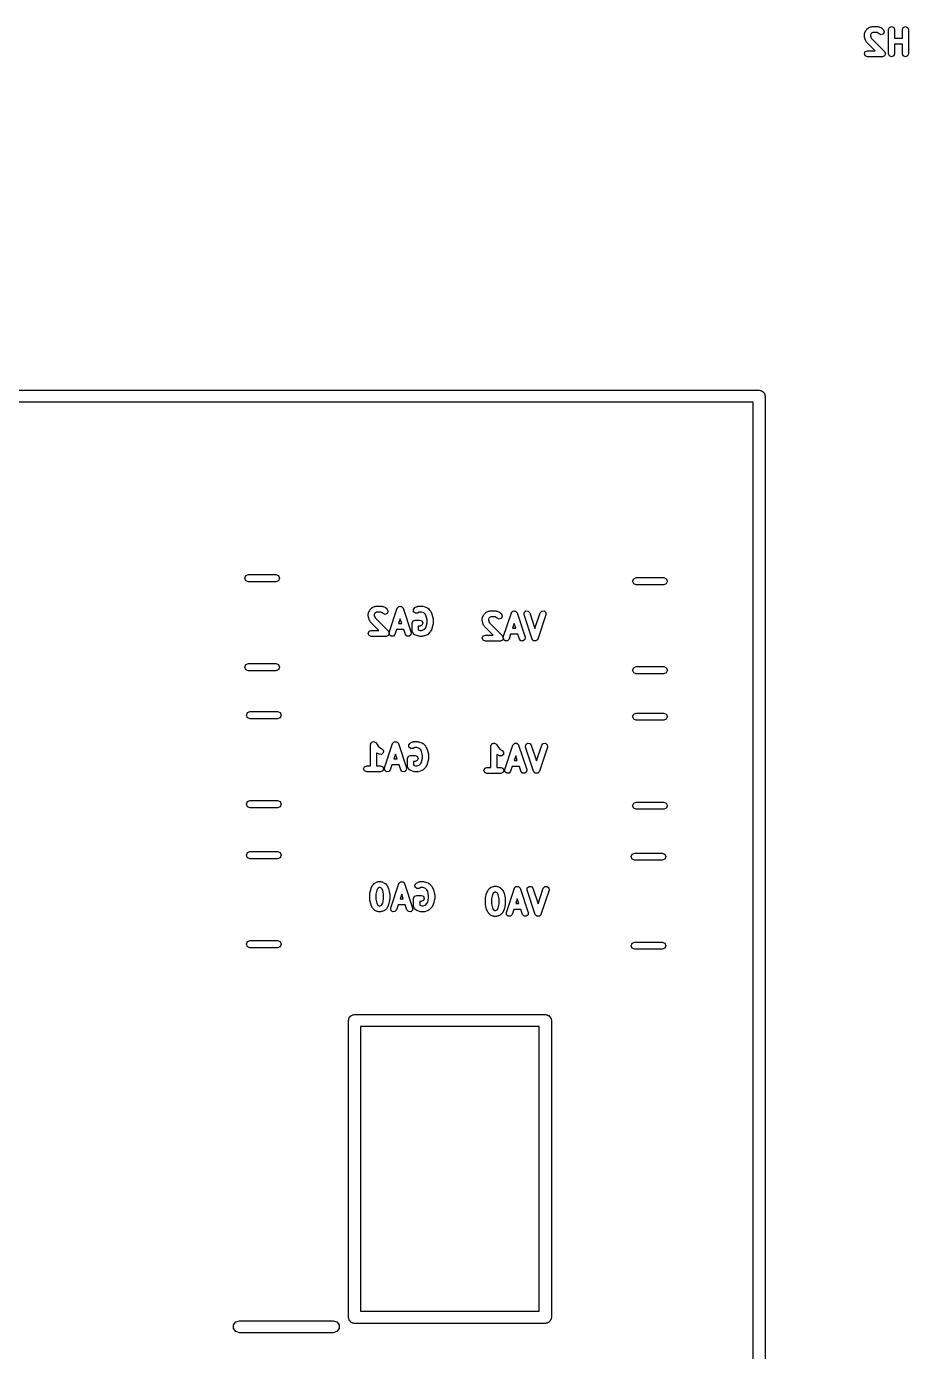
# Model space of a CAD drawing. Extents: x 85.9 to 119.6, y -76.5 to -37.7.
# Drawn here: x 105.06 to 119.61, y -59.63 to -37.76 of the extents above; entities that cross this region are included whole.
import ezdxf

# ---------------------------------------------------------------- set-up
doc = ezdxf.new("R2010")
doc.units = 0
doc.layers.add('BLACK', color=7, linetype='CONTINUOUS')

msp = doc.modelspace()

# ---------------------------------------------------------------- linework, layer by layer
at = {"layer": 'BLACK', "linetype": 'CONTINUOUS'}
for p, q in [((118.891468, -37.861078), (118.910515, -37.822982)), ((118.910515, -37.822982), (118.916733, -37.817588)), ((118.916733, -37.817588), (118.919883, -37.809986)), ((118.919883, -37.809986), (118.93893, -37.790939)), ((118.93893, -37.790939), (118.946532, -37.78779)), ((118.946532, -37.78779), (118.951924, -37.781574)), ((118.951924, -37.781574), (118.990019, -37.762526)), ((118.990019, -37.762526), (119.001627, -37.7617)), ((119.001627, -37.7617), (119.01238, -37.757247)), ((119.01238, -37.757247), (119.107618, -37.757247)), ((119.107618, -37.757247), (119.11837, -37.7617)), ((119.11837, -37.7617), (119.129979, -37.762526)), ((119.129979, -37.762526), (119.168074, -37.781574)), ((119.168074, -37.781574), (119.173465, -37.78779)), ((119.173465, -37.78779), (119.181067, -37.790939)), ((119.181067, -37.790939), (119.200115, -37.809986)), ((119.200115, -37.809986), (119.21476, -37.845341)), ((119.28619, -37.807247), (119.300835, -37.771892)), ((119.28619, -38.207247), (119.28619, -37.807247)), ((119.300835, -37.771892), (119.33619, -37.757247)), ((119.33619, -37.757247), (119.371545, -37.771892)), ((119.371545, -37.771892), (119.38619, -37.807247)), ((119.38619, -37.807247), (119.38619, -37.947723)), ((119.514761, -37.807247), (119.529406, -37.771892)), ((119.514761, -37.947723), (119.514761, -37.807247)), ((119.529406, -37.771892), (119.564761, -37.757247)), ((119.564761, -37.757247), (119.600116, -37.771892)), ((119.600116, -37.771892), (119.614761, -37.807247)), ((119.614761, -37.807247), (119.614761, -38.207247)), ((118.88619, -37.883438), (118.890643, -37.872686)), ((118.88619, -37.921533), (118.88619, -37.883438)), ((118.889339, -37.929135), (118.88619, -37.921533)), ((118.888756, -37.937344), (118.889339, -37.929135)), ((118.907803, -37.994487), (118.888756, -37.937344)), ((118.890643, -37.872686), (118.891468, -37.861078)), ((118.915428, -38.003279), (118.907803, -37.994487)), ((118.919882, -38.014031), (118.915428, -38.003279)), ((119.063099, -38.157247), (118.919882, -38.014031)), ((118.996331, -37.874958), (118.98619, -37.895241)), ((118.98619, -37.895241), (118.98619, -37.91342)), ((118.98619, -37.91342), (118.998938, -37.951667)), ((119.003901, -37.867388), (118.996331, -37.874958)), ((118.998938, -37.951667), (119.219164, -38.171892)), ((119.024183, -37.857247), (119.003901, -37.867388)), ((119.095815, -37.857247), (119.024183, -37.857247)), ((119.116095, -37.867387), (119.095815, -37.857247)), ((119.129406, -37.880698), (119.116095, -37.867387)), ((119.164762, -37.895341), (119.129406, -37.880698)), ((119.200117, -37.880696), (119.164762, -37.895341)), ((119.21476, -37.845341), (119.200117, -37.880696)), ((119.38619, -37.947723), (119.514761, -37.947723)), ((119.514761, -38.047723), (119.38619, -38.047723)), ((119.38619, -38.047723), (119.38619, -38.207247)), ((119.514761, -38.207247), (119.514761, -38.047723)), ((118.88619, -38.207247), (118.900835, -38.171892)), ((118.900835, -38.242602), (118.88619, -38.207247)), ((118.900835, -38.171892), (118.93619, -38.157247)), ((118.93619, -38.257247), (118.900835, -38.242602)), ((118.93619, -38.157247), (119.063099, -38.157247)), ((119.183809, -38.257247), (118.93619, -38.257247)), ((119.219164, -38.242602), (119.183809, -38.257247)), ((119.219164, -38.171892), (119.233809, -38.207247)), ((119.233809, -38.207247), (119.219164, -38.242602)), ((119.300835, -38.242602), (119.28619, -38.207247)), ((119.33619, -38.257247), (119.300835, -38.242602)), ((119.371545, -38.242602), (119.33619, -38.257247)), ((119.38619, -38.207247), (119.371545, -38.242602)), ((119.529406, -38.242602), (119.514761, -38.207247)), ((119.564761, -38.257247), (119.529406, -38.242602)), ((119.600116, -38.242602), (119.564761, -38.257247)), ((119.614761, -38.207247), (119.600116, -38.242602)), ((88.3494, -43.7612), (117.1494, -43.7612)), ((117.0494, -43.9612), (88.4494, -43.9612)), ((117.0494, -72.5612), (117.0494, -43.9612)), ((117.1494, -43.7612), (117.164463, -43.766094)), ((117.164463, -43.766094), (117.180302, -43.766094)), ((117.180302, -43.766094), (117.193115, -43.775403)), ((117.193115, -43.775403), (117.208179, -43.780298)), ((117.208179, -43.780298), (117.217488, -43.793111)), ((117.217488, -43.793111), (117.230302, -43.802421)), ((117.230302, -43.802421), (117.235196, -43.817484)), ((117.235196, -43.817484), (117.244506, -43.830298)), ((117.244506, -43.830298), (117.244506, -43.846137)), ((117.244506, -43.846137), (117.2494, -43.8612)), ((117.2494, -43.8612), (117.2494, -72.6612)), ((108.67771, -46.822174), (108.720136, -46.8046)), ((108.720136, -46.8046), (109.174264, -46.8046)), ((109.174264, -46.8046), (109.21669, -46.822174)), ((108.660136, -46.8646), (108.67771, -46.822174)), ((108.67771, -46.907026), (108.660136, -46.8646)), ((108.720136, -46.9246), (108.67771, -46.907026)), ((109.174264, -46.9246), (108.720136, -46.9246)), ((109.21669, -46.907026), (109.174264, -46.9246)), ((109.21669, -46.822174), (109.234264, -46.8646)), ((109.234264, -46.8646), (109.21669, -46.907026)), ((115.060936, -46.9154), (115.07851, -46.872974)), ((115.07851, -46.957826), (115.060936, -46.9154)), ((115.07851, -46.872974), (115.120936, -46.8554)), ((115.120936, -46.9754), (115.07851, -46.957826)), ((115.120936, -46.8554), (115.575064, -46.8554)), ((115.575064, -46.9754), (115.120936, -46.9754)), ((115.575064, -46.8554), (115.61749, -46.872974)), ((115.61749, -46.957826), (115.575064, -46.9754)), ((115.61749, -46.872974), (115.635064, -46.9154)), ((115.635064, -46.9154), (115.61749, -46.957826)), ((110.697485, -47.453038), (110.701938, -47.442286)), ((110.697485, -47.491133), (110.697485, -47.453038)), ((110.701938, -47.442286), (110.702763, -47.430678)), ((110.702763, -47.430678), (110.72181, -47.392582)), ((110.72181, -47.392582), (110.728028, -47.387188)), ((110.728028, -47.387188), (110.731178, -47.379586)), ((110.731178, -47.379586), (110.750225, -47.360539)), ((110.750225, -47.360539), (110.757827, -47.35739)), ((110.757827, -47.35739), (110.763219, -47.351174)), ((110.763219, -47.351174), (110.801314, -47.332126)), ((110.807626, -47.444558), (110.797485, -47.464841)), ((110.797485, -47.464841), (110.797485, -47.48302)), ((110.801314, -47.332126), (110.812922, -47.3313)), ((110.815196, -47.436988), (110.807626, -47.444558)), ((110.812922, -47.3313), (110.823675, -47.326847)), ((110.835478, -47.426847), (110.815196, -47.436988)), ((110.823675, -47.326847), (110.918913, -47.326847)), ((110.90711, -47.426847), (110.835478, -47.426847)), ((110.92739, -47.436987), (110.90711, -47.426847)), ((110.918913, -47.326847), (110.929665, -47.3313)), ((110.940701, -47.450298), (110.92739, -47.436987)), ((110.929665, -47.3313), (110.941274, -47.332126)), ((110.976057, -47.464941), (110.940701, -47.450298)), ((110.941274, -47.332126), (110.979369, -47.351174)), ((111.011412, -47.450296), (110.976057, -47.464941)), ((110.979369, -47.351174), (110.98476, -47.35739)), ((110.98476, -47.35739), (110.992362, -47.360539)), ((110.992362, -47.360539), (111.01141, -47.379586)), ((111.01141, -47.379586), (111.026055, -47.414941)), ((111.026055, -47.414941), (111.011412, -47.450296)), ((111.042908, -47.761036), (111.176241, -47.361036)), ((111.176241, -47.361036), (111.178689, -47.358213)), ((111.178689, -47.358213), (111.178954, -47.354487)), ((111.178954, -47.354487), (111.190928, -47.3441)), ((111.190928, -47.3441), (111.201315, -47.332126)), ((111.201315, -47.332126), (111.205041, -47.331861)), ((111.205041, -47.331861), (111.207864, -47.329413)), ((111.207864, -47.329413), (111.223675, -47.330536)), ((111.223675, -47.330536), (111.239486, -47.329413)), ((111.239486, -47.329413), (111.242308, -47.331861)), ((111.242308, -47.331861), (111.246035, -47.332126)), ((111.246035, -47.332126), (111.256418, -47.344098)), ((111.256418, -47.344098), (111.268396, -47.354486)), ((111.268396, -47.354486), (111.26866, -47.358213)), ((111.26866, -47.358213), (111.271109, -47.361036)), ((111.271109, -47.361036), (111.404442, -47.761036)), ((111.442908, -47.380084), (111.467981, -47.351174)), ((111.445621, -47.418256), (111.442908, -47.380084)), ((111.474531, -47.443329), (111.445621, -47.418256)), ((111.467981, -47.351174), (111.506076, -47.332126)), ((111.512703, -47.440616), (111.474531, -47.443329)), ((111.506076, -47.332126), (111.517684, -47.3313)), ((111.54024, -47.426847), (111.512703, -47.440616)), ((111.517684, -47.3313), (111.528437, -47.326847)), ((111.528437, -47.326847), (111.58558, -47.326847)), ((111.577466, -47.426847), (111.54024, -47.426847)), ((111.615714, -47.439596), (111.577466, -47.426847)), ((111.58558, -47.326847), (111.593183, -47.329996)), ((111.593183, -47.329996), (111.601392, -47.329413)), ((111.601392, -47.329413), (111.658535, -47.348461)), ((111.639724, -47.463607), (111.615714, -47.439596)), ((111.652689, -47.489537), (111.639724, -47.463607)), ((111.658535, -47.348461), (111.667326, -47.356086)), ((111.667326, -47.356086), (111.678078, -47.36054)), ((111.678078, -47.36054), (111.716173, -47.398634)), ((111.716173, -47.398634), (111.719322, -47.406237)), ((111.719322, -47.406237), (111.72554, -47.41163)), ((111.72554, -47.41163), (111.744586, -47.449725)), ((111.744586, -47.449725), (111.744988, -47.455391)), ((111.744988, -47.455391), (111.748372, -47.459958)), ((111.748372, -47.459958), (111.76742, -47.536149)), ((112.604582, -47.468782), (112.6108, -47.463388)), ((112.6108, -47.463388), (112.61395, -47.455786)), ((112.61395, -47.455786), (112.632997, -47.436739)), ((112.632997, -47.436739), (112.640599, -47.43359)), ((112.640599, -47.43359), (112.645991, -47.427374)), ((112.645991, -47.427374), (112.684086, -47.408326)), ((112.684086, -47.408326), (112.695694, -47.4075)), ((112.695694, -47.4075), (112.706447, -47.403047)), ((112.706447, -47.403047), (112.801685, -47.403047)), ((112.801685, -47.403047), (112.812437, -47.4075)), ((112.812437, -47.4075), (112.824046, -47.408326)), ((112.824046, -47.408326), (112.862141, -47.427374)), ((112.862141, -47.427374), (112.867532, -47.43359)), ((112.867532, -47.43359), (112.875134, -47.436739)), ((112.875134, -47.436739), (112.894182, -47.455786)), ((112.894182, -47.455786), (112.908827, -47.491141)), ((112.92568, -47.837236), (113.059013, -47.437236)), ((113.059013, -47.437236), (113.061461, -47.434413)), ((113.061461, -47.434413), (113.061726, -47.430687)), ((113.061726, -47.430687), (113.0737, -47.4203)), ((113.0737, -47.4203), (113.084087, -47.408326)), ((113.084087, -47.408326), (113.087813, -47.408061)), ((113.087813, -47.408061), (113.090636, -47.405613)), ((113.090636, -47.405613), (113.106447, -47.406736)), ((113.106447, -47.406736), (113.122258, -47.405613)), ((113.122258, -47.405613), (113.12508, -47.408061)), ((113.12508, -47.408061), (113.128807, -47.408326)), ((113.128807, -47.408326), (113.13919, -47.420298)), ((113.13919, -47.420298), (113.151168, -47.430686)), ((113.151168, -47.430686), (113.151432, -47.434413)), ((113.151432, -47.434413), (113.153881, -47.437236)), ((113.153881, -47.437236), (113.287214, -47.837236)), ((113.268537, -47.468858), (113.27125, -47.430687)), ((113.27125, -47.430687), (113.30016, -47.405613)), ((113.30016, -47.405613), (113.338331, -47.408326)), ((113.338331, -47.408326), (113.363405, -47.437236)), ((113.363405, -47.437236), (113.449304, -47.694933)), ((113.449304, -47.694933), (113.535203, -47.437236)), ((113.535203, -47.437236), (113.560277, -47.408326)), ((113.560277, -47.408326), (113.598448, -47.405613)), ((113.598448, -47.405613), (113.627358, -47.430686)), ((113.627358, -47.430686), (113.630071, -47.468858)), ((110.700634, -47.498735), (110.697485, -47.491133)), ((110.700051, -47.506944), (110.700634, -47.498735)), ((110.719098, -47.564087), (110.700051, -47.506944)), ((110.726723, -47.572879), (110.719098, -47.564087)), ((110.731177, -47.583631), (110.726723, -47.572879)), ((110.874394, -47.726847), (110.731177, -47.583631)), ((110.797485, -47.48302), (110.810233, -47.521267)), ((110.810233, -47.521267), (111.030459, -47.741492)), ((111.223675, -47.53496), (111.197808, -47.612561)), ((111.197808, -47.612561), (111.249542, -47.612561)), ((111.249542, -47.612561), (111.223675, -47.53496)), ((111.421294, -47.605419), (111.435939, -47.570064)), ((111.421294, -47.738752), (111.421294, -47.605419)), ((111.435939, -47.570064), (111.471294, -47.555419)), ((111.471294, -47.555419), (111.547484, -47.555419)), ((111.547484, -47.655419), (111.521294, -47.655419)), ((111.521294, -47.655419), (111.521294, -47.715412)), ((111.547484, -47.555419), (111.582839, -47.570064)), ((111.582839, -47.640774), (111.547484, -47.655419)), ((111.582839, -47.570064), (111.597484, -47.605419)), ((111.597484, -47.605419), (111.582839, -47.640774)), ((111.639724, -47.690086), (111.652689, -47.664156)), ((111.668913, -47.554431), (111.652689, -47.489537)), ((111.652689, -47.664156), (111.668913, -47.599263)), ((111.668913, -47.599263), (111.668913, -47.554431)), ((111.76742, -47.617546), (111.748372, -47.693736)), ((111.76742, -47.536149), (111.766486, -47.542419)), ((111.766486, -47.542419), (111.768913, -47.548276)), ((111.768913, -47.605419), (111.766486, -47.611275)), ((111.766486, -47.611275), (111.76742, -47.617546)), ((111.768913, -47.548276), (111.768913, -47.605419)), ((112.580257, -47.529238), (112.58471, -47.518486)), ((112.580257, -47.567333), (112.580257, -47.529238)), ((112.583406, -47.574935), (112.580257, -47.567333)), ((112.582823, -47.583144), (112.583406, -47.574935)), ((112.60187, -47.640287), (112.582823, -47.583144)), ((112.58471, -47.518486), (112.585535, -47.506878)), ((112.585535, -47.506878), (112.604582, -47.468782)), ((112.609495, -47.649079), (112.60187, -47.640287)), ((112.613949, -47.659831), (112.609495, -47.649079)), ((112.757166, -47.803047), (112.613949, -47.659831)), ((112.690398, -47.520758), (112.680257, -47.541041)), ((112.680257, -47.541041), (112.680257, -47.55922)), ((112.680257, -47.55922), (112.693005, -47.597467)), ((112.697968, -47.513188), (112.690398, -47.520758)), ((112.693005, -47.597467), (112.913231, -47.817692)), ((112.71825, -47.503047), (112.697968, -47.513188)), ((112.789882, -47.503047), (112.71825, -47.503047)), ((112.810162, -47.513187), (112.789882, -47.503047)), ((112.823473, -47.526498), (112.810162, -47.513187)), ((112.858829, -47.541141), (112.823473, -47.526498)), ((112.894184, -47.526496), (112.858829, -47.541141)), ((112.908827, -47.491141), (112.894184, -47.526496)), ((113.106447, -47.61116), (113.08058, -47.688761)), ((113.132314, -47.688761), (113.106447, -47.61116)), ((113.40187, -47.868858), (113.268537, -47.468858)), ((113.630071, -47.468858), (113.496738, -47.868858)), ((110.697485, -47.776847), (110.71213, -47.741492)), ((110.71213, -47.812202), (110.697485, -47.776847)), ((110.71213, -47.741492), (110.747485, -47.726847)), ((110.747485, -47.826847), (110.71213, -47.812202)), ((110.747485, -47.726847), (110.874394, -47.726847)), ((110.995104, -47.826847), (110.747485, -47.826847)), ((111.030459, -47.812202), (110.995104, -47.826847)), ((111.030459, -47.741492), (111.043809, -47.773722)), ((111.044188, -47.779056), (111.030459, -47.812202)), ((111.043809, -47.773722), (111.042908, -47.761036)), ((111.045621, -47.799207), (111.044188, -47.779056)), ((111.074531, -47.824281), (111.045621, -47.799207)), ((111.112702, -47.821568), (111.074531, -47.824281)), ((111.137776, -47.792658), (111.112702, -47.821568)), ((111.164475, -47.712561), (111.137776, -47.792658)), ((111.282875, -47.712561), (111.164475, -47.712561)), ((111.309574, -47.792658), (111.282875, -47.712561)), ((111.334648, -47.821568), (111.309574, -47.792658)), ((111.372819, -47.824281), (111.334648, -47.821568)), ((111.401729, -47.799208), (111.372819, -47.824281)), ((111.404442, -47.761036), (111.401729, -47.799208)), ((111.435939, -47.774107), (111.421294, -47.738752)), ((111.454987, -47.793155), (111.435939, -47.774107)), ((111.465738, -47.797608), (111.454987, -47.793155)), ((111.474531, -47.805234), (111.465738, -47.797608)), ((111.531673, -47.824281), (111.474531, -47.805234)), ((111.521294, -47.715412), (111.555597, -47.726847)), ((111.539881, -47.823697), (111.531673, -47.824281)), ((111.547484, -47.826847), (111.539881, -47.823697)), ((111.58558, -47.826847), (111.547484, -47.826847)), ((111.555597, -47.726847), (111.577467, -47.726847)), ((111.577467, -47.726847), (111.615712, -47.714098)), ((111.593182, -47.823697), (111.58558, -47.826847)), ((111.601391, -47.824281), (111.593182, -47.823697)), ((111.658534, -47.805234), (111.601391, -47.824281)), ((111.615712, -47.714098), (111.639724, -47.690086)), ((111.667325, -47.797609), (111.658534, -47.805234)), ((111.678079, -47.793155), (111.667325, -47.797609)), ((111.716174, -47.755059), (111.678079, -47.793155)), ((111.719322, -47.747456), (111.716174, -47.755059)), ((111.72554, -47.742064), (111.719322, -47.747456)), ((111.744586, -47.703969), (111.72554, -47.742064)), ((111.744988, -47.698302), (111.744586, -47.703969)), ((111.748372, -47.693736), (111.744988, -47.698302)), ((112.580257, -47.853047), (112.594902, -47.817692)), ((112.594902, -47.888402), (112.580257, -47.853047)), ((112.594902, -47.817692), (112.630257, -47.803047)), ((112.630257, -47.903047), (112.594902, -47.888402)), ((112.630257, -47.803047), (112.757166, -47.803047)), ((112.877876, -47.903047), (112.630257, -47.903047)), ((112.913231, -47.888402), (112.877876, -47.903047)), ((112.913231, -47.817692), (112.926581, -47.849922)), ((112.92696, -47.855256), (112.913231, -47.888402)), ((112.926581, -47.849922), (112.92568, -47.837236)), ((112.928393, -47.875407), (112.92696, -47.855256)), ((112.957303, -47.900481), (112.928393, -47.875407)), ((112.995474, -47.897768), (112.957303, -47.900481)), ((113.020548, -47.868858), (112.995474, -47.897768)), ((113.047247, -47.788761), (113.020548, -47.868858)), ((113.165647, -47.788761), (113.047247, -47.788761)), ((113.08058, -47.688761), (113.132314, -47.688761)), ((113.192346, -47.868858), (113.165647, -47.788761)), ((113.21742, -47.897768), (113.192346, -47.868858)), ((113.255591, -47.900481), (113.21742, -47.897768)), ((113.284501, -47.875408), (113.255591, -47.900481)), ((113.287214, -47.837236), (113.284501, -47.875408)), ((113.404318, -47.87168), (113.40187, -47.868858)), ((113.404583, -47.875407), (113.404318, -47.87168)), ((113.416557, -47.885793), (113.404583, -47.875407)), ((113.426944, -47.897768), (113.416557, -47.885793)), ((113.43067, -47.898032), (113.426944, -47.897768)), ((113.433493, -47.900481), (113.43067, -47.898032)), ((113.449304, -47.899357), (113.433493, -47.900481)), ((113.465115, -47.900481), (113.449304, -47.899357)), ((113.467937, -47.898032), (113.465115, -47.900481)), ((113.471664, -47.897768), (113.467937, -47.898032)), ((113.482047, -47.885795), (113.471664, -47.897768)), ((113.494025, -47.875408), (113.482047, -47.885795)), ((113.494289, -47.87168), (113.494025, -47.875408)), ((113.496738, -47.868858), (113.494289, -47.87168)), ((108.660136, -48.3346), (108.67771, -48.292174)), ((108.67771, -48.377026), (108.660136, -48.3346)), ((108.67771, -48.292174), (108.720136, -48.2746)), ((108.720136, -48.2746), (109.174264, -48.2746)), ((109.174264, -48.2746), (109.21669, -48.292174)), ((109.21669, -48.292174), (109.234264, -48.3346)), ((109.234264, -48.3346), (109.21669, -48.377026)), ((115.07851, -48.342974), (115.120936, -48.3254)), ((115.120936, -48.3254), (115.575064, -48.3254)), ((115.575064, -48.3254), (115.61749, -48.342974)), ((108.720136, -48.3946), (108.67771, -48.377026)), ((109.174264, -48.3946), (108.720136, -48.3946)), ((109.21669, -48.377026), (109.174264, -48.3946)), ((115.060936, -48.3854), (115.07851, -48.342974)), ((115.07851, -48.427826), (115.060936, -48.3854)), ((115.120936, -48.4454), (115.07851, -48.427826)), ((115.575064, -48.4454), (115.120936, -48.4454)), ((115.61749, -48.427826), (115.575064, -48.4454)), ((115.61749, -48.342974), (115.635064, -48.3854)), ((115.635064, -48.3854), (115.61749, -48.427826)), ((108.685536, -49.1252), (108.70311, -49.082774)), ((108.70311, -49.167626), (108.685536, -49.1252)), ((108.70311, -49.082774), (108.745536, -49.0652)), ((108.745536, -49.1852), (108.70311, -49.167626)), ((108.745536, -49.0652), (109.199664, -49.0652)), ((109.199664, -49.1852), (108.745536, -49.1852)), ((109.199664, -49.0652), (109.24209, -49.082774)), ((109.24209, -49.167626), (109.199664, -49.1852)), ((109.24209, -49.082774), (109.259664, -49.1252)), ((109.259664, -49.1252), (109.24209, -49.167626)), ((115.060936, -49.1506), (115.07851, -49.108174)), ((115.07851, -49.193026), (115.060936, -49.1506)), ((115.07851, -49.108174), (115.120936, -49.0906)), ((115.120936, -49.2106), (115.07851, -49.193026)), ((115.120936, -49.0906), (115.575064, -49.0906)), ((115.575064, -49.2106), (115.120936, -49.2106)), ((115.575064, -49.0906), (115.61749, -49.108174)), ((115.61749, -49.193026), (115.575064, -49.2106)), ((115.61749, -49.108174), (115.635064, -49.1506)), ((115.635064, -49.1506), (115.61749, -49.193026)), ((110.73557, -49.612047), (110.737539, -49.607291)), ((110.73557, -49.962047), (110.73557, -49.612047)), ((110.736541, -49.602242), (110.744642, -49.590144)), ((110.737539, -49.607291), (110.736541, -49.602242)), ((110.744642, -49.590144), (110.750215, -49.576692)), ((110.750215, -49.576692), (110.75497, -49.574722)), ((110.75497, -49.574722), (110.757835, -49.570445)), ((110.757835, -49.570445), (110.772117, -49.567619)), ((110.772117, -49.567619), (110.78557, -49.562047)), ((110.78557, -49.562047), (110.790325, -49.564016)), ((110.790325, -49.564016), (110.795375, -49.563018)), ((110.795375, -49.563018), (110.807472, -49.571119)), ((110.807472, -49.571119), (110.820925, -49.576692)), ((110.820925, -49.576692), (110.822894, -49.581447)), ((110.822894, -49.581447), (110.827172, -49.584312)), ((110.827172, -49.584312), (110.862521, -49.637335)), ((110.862521, -49.637335), (110.891379, -49.666193)), ((110.966708, -49.996236), (111.100041, -49.596236)), ((111.100041, -49.596236), (111.102489, -49.593413)), ((111.102489, -49.593413), (111.102754, -49.589687)), ((111.102754, -49.589687), (111.114728, -49.5793)), ((111.114728, -49.5793), (111.125115, -49.567326)), ((111.125115, -49.567326), (111.128841, -49.567061)), ((111.128841, -49.567061), (111.131664, -49.564613)), ((111.131664, -49.564613), (111.147475, -49.565736)), ((111.147475, -49.565736), (111.163286, -49.564613)), ((111.163286, -49.564613), (111.166108, -49.567061)), ((111.166108, -49.567061), (111.169835, -49.567326)), ((111.169835, -49.567326), (111.180218, -49.579298)), ((111.180218, -49.579298), (111.192196, -49.589686)), ((111.192196, -49.589686), (111.19246, -49.593413)), ((111.19246, -49.593413), (111.194909, -49.596236)), ((111.194909, -49.596236), (111.328242, -49.996236)), ((111.366708, -49.615284), (111.391781, -49.586374)), ((111.369421, -49.653456), (111.366708, -49.615284)), ((111.398331, -49.678529), (111.369421, -49.653456)), ((111.391781, -49.586374), (111.429876, -49.567326)), ((111.429876, -49.567326), (111.441484, -49.5665)), ((111.441484, -49.5665), (111.452237, -49.562047)), ((111.452237, -49.562047), (111.50938, -49.562047)), ((111.50938, -49.562047), (111.516983, -49.565196)), ((111.516983, -49.565196), (111.525192, -49.564613)), ((111.525192, -49.564613), (111.582335, -49.583661)), ((111.582335, -49.583661), (111.591126, -49.591286)), ((111.591126, -49.591286), (111.601878, -49.59574)), ((111.601878, -49.59574), (111.639973, -49.633834)), ((111.639973, -49.633834), (111.643122, -49.641437)), ((111.643122, -49.641437), (111.64934, -49.64683)), ((111.64934, -49.64683), (111.668386, -49.684925)), ((112.719942, -49.637447), (112.721911, -49.632691)), ((112.719942, -49.987447), (112.719942, -49.637447)), ((112.720913, -49.627642), (112.729014, -49.615544)), ((112.721911, -49.632691), (112.720913, -49.627642)), ((112.729014, -49.615544), (112.734587, -49.602092)), ((112.734587, -49.602092), (112.739342, -49.600122)), ((112.739342, -49.600122), (112.742207, -49.595845)), ((112.742207, -49.595845), (112.756489, -49.593019)), ((112.756489, -49.593019), (112.769942, -49.587447)), ((112.769942, -49.587447), (112.774697, -49.589416)), ((112.774697, -49.589416), (112.779747, -49.588418)), ((112.779747, -49.588418), (112.791844, -49.596519)), ((112.791844, -49.596519), (112.805297, -49.602092)), ((112.805297, -49.602092), (112.807266, -49.606847)), ((112.807266, -49.606847), (112.811544, -49.609712)), ((112.811544, -49.609712), (112.846893, -49.662735)), ((112.95108, -50.021636), (113.084413, -49.621636)), ((113.084413, -49.621636), (113.086861, -49.618813)), ((113.086861, -49.618813), (113.087126, -49.615087)), ((113.087126, -49.615087), (113.0991, -49.6047)), ((113.0991, -49.6047), (113.109487, -49.592726)), ((113.109487, -49.592726), (113.113213, -49.592461)), ((113.113213, -49.592461), (113.116036, -49.590013)), ((113.116036, -49.590013), (113.131847, -49.591136)), ((113.131847, -49.591136), (113.147658, -49.590013)), ((113.147658, -49.590013), (113.15048, -49.592461)), ((113.15048, -49.592461), (113.154207, -49.592726)), ((113.154207, -49.592726), (113.16459, -49.604698)), ((113.16459, -49.604698), (113.176568, -49.615086)), ((113.176568, -49.615086), (113.176832, -49.618813)), ((113.176832, -49.618813), (113.179281, -49.621636)), ((113.179281, -49.621636), (113.312614, -50.021636)), ((113.293937, -49.653258), (113.29665, -49.615087)), ((113.42727, -50.053258), (113.293937, -49.653258)), ((113.29665, -49.615087), (113.32556, -49.590013)), ((113.32556, -49.590013), (113.363731, -49.592726)), ((113.363731, -49.592726), (113.388805, -49.621636)), ((113.388805, -49.621636), (113.474704, -49.879333)), ((113.474704, -49.879333), (113.560603, -49.621636)), ((113.655471, -49.653258), (113.522138, -50.053258)), ((113.560603, -49.621636), (113.585677, -49.592726)), ((113.585677, -49.592726), (113.623848, -49.590013)), ((113.623848, -49.590013), (113.652758, -49.615086)), ((113.652758, -49.615086), (113.655471, -49.653258)), ((110.8394, -49.752006), (110.83557, -49.747589)), ((110.83557, -49.747589), (110.83557, -49.962047)), ((110.877495, -49.771054), (110.8394, -49.752006)), ((110.915667, -49.773767), (110.877495, -49.771054)), ((110.891379, -49.666193), (110.922217, -49.681612)), ((110.944577, -49.748694), (110.915667, -49.773767)), ((110.922217, -49.681612), (110.94729, -49.710522)), ((110.94729, -49.710522), (110.944577, -49.748694)), ((111.147475, -49.77016), (111.121608, -49.847761)), ((111.121608, -49.847761), (111.173342, -49.847761)), ((111.173342, -49.847761), (111.147475, -49.77016)), ((111.345094, -49.840619), (111.359739, -49.805264)), ((111.345094, -49.973952), (111.345094, -49.840619)), ((111.359739, -49.805264), (111.395094, -49.790619)), ((111.395094, -49.790619), (111.471284, -49.790619)), ((111.436503, -49.675816), (111.398331, -49.678529)), ((111.46404, -49.662047), (111.436503, -49.675816)), ((111.501266, -49.662047), (111.46404, -49.662047)), ((111.471284, -49.790619), (111.506639, -49.805264)), ((111.539514, -49.674796), (111.501266, -49.662047)), ((111.506639, -49.805264), (111.521284, -49.840619)), ((111.521284, -49.840619), (111.506639, -49.875974)), ((111.563524, -49.698807), (111.539514, -49.674796)), ((111.576489, -49.724737), (111.563524, -49.698807)), ((111.592713, -49.789631), (111.576489, -49.724737)), ((111.576489, -49.899356), (111.592713, -49.834463)), ((111.592713, -49.834463), (111.592713, -49.789631)), ((111.668386, -49.684925), (111.668788, -49.690591)), ((111.668788, -49.690591), (111.672172, -49.695158)), ((111.672172, -49.695158), (111.69122, -49.771349)), ((111.69122, -49.852746), (111.672172, -49.928936)), ((111.69122, -49.771349), (111.690286, -49.777619)), ((111.690286, -49.777619), (111.692713, -49.783476)), ((111.692713, -49.840619), (111.690286, -49.846475)), ((111.690286, -49.846475), (111.69122, -49.852746)), ((111.692713, -49.783476), (111.692713, -49.840619)), ((112.823772, -49.777406), (112.819942, -49.772989)), ((112.819942, -49.772989), (112.819942, -49.987447)), ((112.861867, -49.796454), (112.823772, -49.777406)), ((112.846893, -49.662735), (112.875751, -49.691593)), ((112.900039, -49.799167), (112.861867, -49.796454)), ((112.875751, -49.691593), (112.906589, -49.707012)), ((112.928949, -49.774094), (112.900039, -49.799167)), ((112.906589, -49.707012), (112.931662, -49.735922)), ((112.931662, -49.735922), (112.928949, -49.774094)), ((113.131847, -49.79556), (113.10598, -49.873161)), ((113.157714, -49.873161), (113.131847, -49.79556)), ((110.621285, -50.012047), (110.63593, -49.976692)), ((110.63593, -50.047402), (110.621285, -50.012047)), ((110.63593, -49.976692), (110.671285, -49.962047)), ((110.671285, -50.062047), (110.63593, -50.047402)), ((110.671285, -49.962047), (110.73557, -49.962047)), ((110.78557, -50.062047), (110.671285, -50.062047)), ((110.899856, -50.062047), (110.78557, -50.062047)), ((110.83557, -49.962047), (110.899856, -49.962047)), ((110.899856, -49.962047), (110.935211, -49.976692)), ((110.935211, -50.047402), (110.899856, -50.062047)), ((110.935211, -49.976692), (110.949856, -50.012047)), ((110.949856, -50.012047), (110.935211, -50.047402)), ((110.969421, -50.034407), (110.966708, -49.996236)), ((110.998331, -50.059481), (110.969421, -50.034407)), ((111.036502, -50.056768), (110.998331, -50.059481)), ((111.061576, -50.027858), (111.036502, -50.056768)), ((111.088275, -49.947761), (111.061576, -50.027858)), ((111.206675, -49.947761), (111.088275, -49.947761)), ((111.233374, -50.027858), (111.206675, -49.947761)), ((111.258448, -50.056768), (111.233374, -50.027858)), ((111.296619, -50.059481), (111.258448, -50.056768)), ((111.325529, -50.034408), (111.296619, -50.059481)), ((111.328242, -49.996236), (111.325529, -50.034408)), ((111.359739, -50.009307), (111.345094, -49.973952)), ((111.378787, -50.028355), (111.359739, -50.009307)), ((111.389538, -50.032808), (111.378787, -50.028355)), ((111.398331, -50.040434), (111.389538, -50.032808)), ((111.455473, -50.059481), (111.398331, -50.040434)), ((111.471284, -49.890619), (111.445094, -49.890619)), ((111.445094, -49.890619), (111.445094, -49.950612)), ((111.445094, -49.950612), (111.479397, -49.962047)), ((111.463681, -50.058897), (111.455473, -50.059481)), ((111.471284, -50.062047), (111.463681, -50.058897)), ((111.506639, -49.875974), (111.471284, -49.890619)), ((111.50938, -50.062047), (111.471284, -50.062047)), ((111.479397, -49.962047), (111.501267, -49.962047)), ((111.501267, -49.962047), (111.539512, -49.949298)), ((111.516982, -50.058897), (111.50938, -50.062047)), ((111.525191, -50.059481), (111.516982, -50.058897)), ((111.582334, -50.040434), (111.525191, -50.059481)), ((111.539512, -49.949298), (111.563524, -49.925286)), ((111.563524, -49.925286), (111.576489, -49.899356)), ((111.591125, -50.032809), (111.582334, -50.040434)), ((111.601879, -50.028355), (111.591125, -50.032809)), ((111.639974, -49.990259), (111.601879, -50.028355)), ((111.643122, -49.982656), (111.639974, -49.990259)), ((111.64934, -49.977264), (111.643122, -49.982656)), ((111.668386, -49.939169), (111.64934, -49.977264)), ((111.668788, -49.933502), (111.668386, -49.939169)), ((111.672172, -49.928936), (111.668788, -49.933502)), ((112.605657, -50.037447), (112.620302, -50.002092)), ((112.620302, -50.072802), (112.605657, -50.037447)), ((112.620302, -50.002092), (112.655657, -49.987447)), ((112.655657, -50.087447), (112.620302, -50.072802)), ((112.655657, -49.987447), (112.719942, -49.987447)), ((112.769942, -50.087447), (112.655657, -50.087447)), ((112.884228, -50.087447), (112.769942, -50.087447)), ((112.819942, -49.987447), (112.884228, -49.987447)), ((112.884228, -49.987447), (112.919583, -50.002092)), ((112.919583, -50.072802), (112.884228, -50.087447)), ((112.919583, -50.002092), (112.934228, -50.037447)), ((112.934228, -50.037447), (112.919583, -50.072802)), ((112.953793, -50.059807), (112.95108, -50.021636)), ((112.982703, -50.084881), (112.953793, -50.059807)), ((113.020874, -50.082168), (112.982703, -50.084881)), ((113.045948, -50.053258), (113.020874, -50.082168)), ((113.072647, -49.973161), (113.045948, -50.053258)), ((113.191047, -49.973161), (113.072647, -49.973161)), ((113.10598, -49.873161), (113.157714, -49.873161)), ((113.217746, -50.053258), (113.191047, -49.973161)), ((113.24282, -50.082168), (113.217746, -50.053258)), ((113.280991, -50.084881), (113.24282, -50.082168)), ((113.309901, -50.059808), (113.280991, -50.084881)), ((113.312614, -50.021636), (113.309901, -50.059808)), ((113.429718, -50.05608), (113.42727, -50.053258)), ((113.429983, -50.059807), (113.429718, -50.05608)), ((113.441957, -50.070193), (113.429983, -50.059807)), ((113.452344, -50.082168), (113.441957, -50.070193)), ((113.45607, -50.082432), (113.452344, -50.082168)), ((113.458893, -50.084881), (113.45607, -50.082432)), ((113.474704, -50.083757), (113.458893, -50.084881)), ((113.490515, -50.084881), (113.474704, -50.083757)), ((113.493337, -50.082432), (113.490515, -50.084881)), ((113.497064, -50.082168), (113.493337, -50.082432)), ((113.507447, -50.070195), (113.497064, -50.082168)), ((113.519425, -50.059808), (113.507447, -50.070195)), ((113.519689, -50.05608), (113.519425, -50.059808)), ((113.522138, -50.053258), (113.519689, -50.05608)), ((108.685536, -50.5952), (108.70311, -50.552774)), ((108.70311, -50.637626), (108.685536, -50.5952)), ((108.70311, -50.552774), (108.745536, -50.5352)), ((108.745536, -50.6552), (108.70311, -50.637626)), ((108.745536, -50.5352), (109.199664, -50.5352)), ((109.199664, -50.6552), (108.745536, -50.6552)), ((109.199664, -50.5352), (109.24209, -50.552774)), ((109.24209, -50.637626), (109.199664, -50.6552)), ((109.24209, -50.552774), (109.259664, -50.5952)), ((109.259664, -50.5952), (109.24209, -50.637626)), ((115.060936, -50.6206), (115.07851, -50.578174)), ((115.07851, -50.663026), (115.060936, -50.6206)), ((115.07851, -50.578174), (115.120936, -50.5606)), ((115.120936, -50.6806), (115.07851, -50.663026)), ((115.120936, -50.5606), (115.575064, -50.5606)), ((115.575064, -50.6806), (115.120936, -50.6806)), ((115.575064, -50.5606), (115.61749, -50.578174)), ((115.61749, -50.663026), (115.575064, -50.6806)), ((115.61749, -50.578174), (115.635064, -50.6206)), ((115.635064, -50.6206), (115.61749, -50.663026)), ((108.685536, -51.4366), (108.70311, -51.394174)), ((108.70311, -51.394174), (108.745536, -51.3766)), ((108.745536, -51.3766), (109.199664, -51.3766)), ((109.199664, -51.3766), (109.24209, -51.394174)), ((109.24209, -51.394174), (109.259664, -51.4366)), ((115.05311, -51.419574), (115.095536, -51.402)), ((115.095536, -51.402), (115.549664, -51.402)), ((115.549664, -51.402), (115.59209, -51.419574)), ((108.70311, -51.479026), (108.685536, -51.4366)), ((108.745536, -51.4966), (108.70311, -51.479026)), ((109.199664, -51.4966), (108.745536, -51.4966)), ((109.24209, -51.479026), (109.199664, -51.4966)), ((109.259664, -51.4366), (109.24209, -51.479026)), ((115.035536, -51.462), (115.05311, -51.419574)), ((115.05311, -51.504426), (115.035536, -51.462)), ((115.095536, -51.522), (115.05311, -51.504426)), ((115.549664, -51.522), (115.095536, -51.522)), ((115.59209, -51.504426), (115.549664, -51.522)), ((115.59209, -51.419574), (115.609664, -51.462)), ((115.609664, -51.462), (115.59209, -51.504426)), ((110.724378, -52.063702), (110.743425, -51.987511)), ((110.743425, -51.987511), (110.746808, -51.982945)), ((110.746808, -51.982945), (110.747211, -51.977277)), ((110.747211, -51.977277), (110.766259, -51.939181)), ((110.766259, -51.939181), (110.772475, -51.933789)), ((110.772475, -51.933789), (110.775625, -51.926187)), ((110.775625, -51.926187), (110.794672, -51.907139)), ((110.794672, -51.907139), (110.802275, -51.903989)), ((110.802275, -51.903989), (110.807666, -51.897774)), ((110.807666, -51.897774), (110.845763, -51.878725)), ((110.839107, -52.01709), (110.822885, -52.081981)), ((110.852073, -51.991158), (110.839107, -52.01709)), ((110.845763, -51.878725), (110.857372, -51.8779)), ((110.859645, -51.983587), (110.852073, -51.991158)), ((110.857372, -51.8779), (110.868123, -51.873447)), ((110.879926, -51.973447), (110.859645, -51.983587)), ((110.868123, -51.873447), (110.906218, -51.873447)), ((110.894415, -51.973447), (110.879926, -51.973447)), ((110.914695, -51.983587), (110.894415, -51.973447)), ((110.906218, -51.873447), (110.91697, -51.8779)), ((110.922267, -51.991159), (110.914695, -51.983587)), ((110.91697, -51.8779), (110.928579, -51.878726)), ((110.935232, -52.01709), (110.922267, -51.991159)), ((110.928579, -51.878726), (110.966674, -51.897774)), ((110.951456, -52.081983), (110.935232, -52.01709)), ((110.966674, -51.897774), (110.972065, -51.90399)), ((110.972065, -51.90399), (110.979667, -51.907139)), ((110.979667, -51.907139), (110.998715, -51.926186)), ((110.998715, -51.926186), (111.001864, -51.933788)), ((111.001864, -51.933788), (111.008083, -51.939182)), ((111.008083, -51.939182), (111.02713, -51.977278)), ((111.02713, -51.977278), (111.027532, -51.982946)), ((111.027532, -51.982946), (111.030915, -51.987511)), ((111.030915, -51.987511), (111.049963, -52.063701)), ((111.068308, -52.307636), (111.201641, -51.907636)), ((111.201641, -51.907636), (111.204089, -51.904813)), ((111.204089, -51.904813), (111.204354, -51.901087)), ((111.204354, -51.901087), (111.216328, -51.8907)), ((111.216328, -51.8907), (111.226715, -51.878726)), ((111.226715, -51.878726), (111.230441, -51.878461)), ((111.230441, -51.878461), (111.233264, -51.876013)), ((111.233264, -51.876013), (111.249075, -51.877136)), ((111.249075, -51.877136), (111.264886, -51.876013)), ((111.264886, -51.876013), (111.267708, -51.878461)), ((111.267708, -51.878461), (111.271435, -51.878726)), ((111.271435, -51.878726), (111.281818, -51.890698)), ((111.281818, -51.890698), (111.293796, -51.901086)), ((111.293796, -51.901086), (111.29406, -51.904813)), ((111.29406, -51.904813), (111.296509, -51.907636)), ((111.296509, -51.907636), (111.429842, -52.307636)), ((111.468308, -51.926684), (111.493381, -51.897774)), ((111.471021, -51.964856), (111.468308, -51.926684)), ((111.499931, -51.989929), (111.471021, -51.964856)), ((111.493381, -51.897774), (111.531476, -51.878726)), ((111.538103, -51.987216), (111.499931, -51.989929)), ((111.531476, -51.878726), (111.543084, -51.8779)), ((111.56564, -51.973447), (111.538103, -51.987216)), ((111.543084, -51.8779), (111.553837, -51.873447)), ((111.553837, -51.873447), (111.61098, -51.873447)), ((111.602866, -51.973447), (111.56564, -51.973447)), ((111.641114, -51.986196), (111.602866, -51.973447)), ((111.61098, -51.873447), (111.618583, -51.876596)), ((111.618583, -51.876596), (111.626792, -51.876013)), ((111.626792, -51.876013), (111.683935, -51.895061)), ((111.665124, -52.010207), (111.641114, -51.986196)), ((111.678089, -52.036137), (111.665124, -52.010207)), ((111.694313, -52.101031), (111.678089, -52.036137)), ((111.683935, -51.895061), (111.692726, -51.902686)), ((111.692726, -51.902686), (111.703478, -51.90714)), ((111.703478, -51.90714), (111.741573, -51.945234)), ((111.741573, -51.945234), (111.744722, -51.952837)), ((111.744722, -51.952837), (111.75094, -51.95823)), ((111.75094, -51.95823), (111.769986, -51.996325)), ((111.769986, -51.996325), (111.770388, -52.001991)), ((111.770388, -52.001991), (111.773772, -52.006558)), ((111.773772, -52.006558), (111.79282, -52.082749)), ((112.651597, -52.063711), (112.65498, -52.059145)), ((112.65498, -52.059145), (112.655383, -52.053477)), ((112.655383, -52.053477), (112.674431, -52.015381)), ((112.674431, -52.015381), (112.680647, -52.009989)), ((112.680647, -52.009989), (112.683797, -52.002387)), ((112.683797, -52.002387), (112.702844, -51.983339)), ((112.702844, -51.983339), (112.710447, -51.980189)), ((112.710447, -51.980189), (112.715838, -51.973974)), ((112.715838, -51.973974), (112.753935, -51.954925)), ((112.753935, -51.954925), (112.765544, -51.9541)), ((112.767817, -52.059787), (112.760245, -52.067358)), ((112.765544, -51.9541), (112.776295, -51.949647)), ((112.788098, -52.049647), (112.767817, -52.059787)), ((112.776295, -51.949647), (112.81439, -51.949647)), ((112.802587, -52.049647), (112.788098, -52.049647)), ((112.822867, -52.059787), (112.802587, -52.049647)), ((112.81439, -51.949647), (112.825142, -51.9541)), ((112.830439, -52.067359), (112.822867, -52.059787)), ((112.825142, -51.9541), (112.836751, -51.954926)), ((112.836751, -51.954926), (112.874846, -51.973974)), ((112.874846, -51.973974), (112.880237, -51.98019)), ((112.880237, -51.98019), (112.887839, -51.983339)), ((112.887839, -51.983339), (112.906887, -52.002386)), ((112.906887, -52.002386), (112.910036, -52.009988)), ((112.910036, -52.009988), (112.916255, -52.015382)), ((112.916255, -52.015382), (112.935302, -52.053478)), ((112.935302, -52.053478), (112.935704, -52.059146)), ((112.935704, -52.059146), (112.939087, -52.063711)), ((112.97648, -52.383836), (113.109813, -51.983836)), ((113.109813, -51.983836), (113.112261, -51.981013)), ((113.112261, -51.981013), (113.112526, -51.977287)), ((113.112526, -51.977287), (113.1245, -51.9669)), ((113.1245, -51.9669), (113.134887, -51.954926)), ((113.134887, -51.954926), (113.138613, -51.954661)), ((113.138613, -51.954661), (113.141436, -51.952213)), ((113.141436, -51.952213), (113.157247, -51.953336)), ((113.157247, -51.953336), (113.173058, -51.952213)), ((113.173058, -51.952213), (113.17588, -51.954661)), ((113.17588, -51.954661), (113.179607, -51.954926)), ((113.179607, -51.954926), (113.18999, -51.966898)), ((113.18999, -51.966898), (113.201968, -51.977286)), ((113.201968, -51.977286), (113.202232, -51.981013)), ((113.202232, -51.981013), (113.204681, -51.983836)), ((113.204681, -51.983836), (113.338014, -52.383836)), ((113.319337, -52.015458), (113.32205, -51.977287)), ((113.45267, -52.415458), (113.319337, -52.015458)), ((113.32205, -51.977287), (113.35096, -51.952213)), ((113.35096, -51.952213), (113.389131, -51.954926)), ((113.389131, -51.954926), (113.414205, -51.983836)), ((113.414205, -51.983836), (113.500104, -52.241533)), ((113.500104, -52.241533), (113.586003, -51.983836)), ((113.680871, -52.015458), (113.547538, -52.415458)), ((113.586003, -51.983836), (113.611077, -51.954926)), ((113.611077, -51.954926), (113.649248, -51.952213)), ((113.649248, -51.952213), (113.678158, -51.977286)), ((113.678158, -51.977286), (113.680871, -52.015458)), ((110.722885, -52.075828), (110.725311, -52.069971)), ((110.722885, -52.171066), (110.722885, -52.075828)), ((110.725311, -52.176922), (110.722885, -52.171066)), ((110.725311, -52.069971), (110.724378, -52.063702)), ((110.724378, -52.183192), (110.725311, -52.176922)), ((110.743425, -52.259384), (110.724378, -52.183192)), ((110.746808, -52.263949), (110.743425, -52.259384)), ((110.747211, -52.269618), (110.746808, -52.263949)), ((110.766259, -52.307713), (110.747211, -52.269618)), ((110.822885, -52.081981), (110.822885, -52.164912)), ((110.822885, -52.164912), (110.839107, -52.229804)), ((110.839107, -52.229804), (110.852072, -52.255734)), ((110.852072, -52.255734), (110.859644, -52.263306)), ((110.859644, -52.263306), (110.879926, -52.273447)), ((110.879926, -52.273447), (110.894415, -52.273447)), ((110.894415, -52.273447), (110.914695, -52.263307)), ((110.914695, -52.263307), (110.922266, -52.255736)), ((110.922266, -52.255736), (110.935232, -52.229804)), ((110.935232, -52.229804), (110.951456, -52.16491)), ((110.951456, -52.16491), (110.951456, -52.081983)), ((111.027129, -52.269617), (111.008083, -52.307712)), ((111.027531, -52.26395), (111.027129, -52.269617)), ((111.030915, -52.259384), (111.027531, -52.26395)), ((111.049963, -52.183193), (111.030915, -52.259384)), ((111.049963, -52.063701), (111.049029, -52.069971)), ((111.049029, -52.069971), (111.051456, -52.075828)), ((111.051456, -52.171066), (111.049029, -52.176922)), ((111.049029, -52.176922), (111.049963, -52.183193)), ((111.051456, -52.075828), (111.051456, -52.171066)), ((111.189875, -52.259161), (111.163176, -52.339258)), ((111.308275, -52.259161), (111.189875, -52.259161)), ((111.249075, -52.08156), (111.223208, -52.159161)), ((111.223208, -52.159161), (111.274942, -52.159161)), ((111.274942, -52.159161), (111.249075, -52.08156)), ((111.334974, -52.339258), (111.308275, -52.259161)), ((111.446694, -52.152019), (111.461339, -52.116664)), ((111.446694, -52.285351), (111.446694, -52.152019)), ((111.461339, -52.116664), (111.496694, -52.102019)), ((111.496694, -52.102019), (111.572884, -52.102019)), ((111.572884, -52.202019), (111.546694, -52.202019)), ((111.546694, -52.202019), (111.546694, -52.262012)), ((111.546694, -52.262012), (111.580997, -52.273447)), ((111.572884, -52.102019), (111.608239, -52.116664)), ((111.608239, -52.187374), (111.572884, -52.202019)), ((111.580997, -52.273447), (111.602867, -52.273447)), ((111.602867, -52.273447), (111.641112, -52.260698)), ((111.608239, -52.116664), (111.622884, -52.152019)), ((111.622884, -52.152019), (111.608239, -52.187374)), ((111.641112, -52.260698), (111.665124, -52.236686)), ((111.665124, -52.236686), (111.678089, -52.210756)), ((111.678089, -52.210756), (111.694313, -52.145863)), ((111.694313, -52.145863), (111.694313, -52.101031)), ((111.769986, -52.250569), (111.75094, -52.288664)), ((111.770388, -52.244902), (111.769986, -52.250569)), ((111.773772, -52.240336), (111.770388, -52.244902)), ((111.79282, -52.164146), (111.773772, -52.240336)), ((111.79282, -52.082749), (111.791886, -52.089019)), ((111.791886, -52.089019), (111.794313, -52.094876)), ((111.794313, -52.152019), (111.791886, -52.157875)), ((111.791886, -52.157875), (111.79282, -52.164146)), ((111.794313, -52.094876), (111.794313, -52.152019)), ((112.631057, -52.152028), (112.633483, -52.146171)), ((112.631057, -52.247266), (112.631057, -52.152028)), ((112.633483, -52.253122), (112.631057, -52.247266)), ((112.63255, -52.139902), (112.651597, -52.063711)), ((112.633483, -52.146171), (112.63255, -52.139902)), ((112.63255, -52.259392), (112.633483, -52.253122)), ((112.651597, -52.335584), (112.63255, -52.259392)), ((112.747279, -52.09329), (112.731057, -52.158181)), ((112.731057, -52.158181), (112.731057, -52.241112)), ((112.731057, -52.241112), (112.747279, -52.306004)), ((112.760245, -52.067358), (112.747279, -52.09329)), ((112.843404, -52.09329), (112.830439, -52.067359)), ((112.859628, -52.158183), (112.843404, -52.09329)), ((112.843404, -52.306004), (112.859628, -52.24111)), ((112.859628, -52.24111), (112.859628, -52.158183)), ((112.939087, -52.063711), (112.958135, -52.139901)), ((112.958135, -52.259393), (112.939087, -52.335584)), ((112.958135, -52.139901), (112.957201, -52.146171)), ((112.957201, -52.146171), (112.959628, -52.152028)), ((112.959628, -52.247266), (112.957201, -52.253122)), ((112.957201, -52.253122), (112.958135, -52.259393)), ((112.959628, -52.152028), (112.959628, -52.247266)), ((113.157247, -52.15776), (113.13138, -52.235361)), ((113.13138, -52.235361), (113.183114, -52.235361)), ((113.183114, -52.235361), (113.157247, -52.15776)), ((110.772475, -52.313104), (110.766259, -52.307713)), ((110.775624, -52.320706), (110.772475, -52.313104)), ((110.794671, -52.339754), (110.775624, -52.320706)), ((110.802273, -52.342903), (110.794671, -52.339754)), ((110.807667, -52.349122), (110.802273, -52.342903)), ((110.845763, -52.368169), (110.807667, -52.349122)), ((110.857371, -52.368993), (110.845763, -52.368169)), ((110.868123, -52.373447), (110.857371, -52.368993)), ((110.906218, -52.373447), (110.868123, -52.373447)), ((110.916968, -52.368993), (110.906218, -52.373447)), ((110.928578, -52.368169), (110.916968, -52.368993)), ((110.966673, -52.349122), (110.928578, -52.368169)), ((110.972065, -52.342904), (110.966673, -52.349122)), ((110.979668, -52.339755), (110.972065, -52.342904)), ((110.998716, -52.320707), (110.979668, -52.339755)), ((111.001864, -52.313104), (110.998716, -52.320707)), ((111.008083, -52.307712), (111.001864, -52.313104)), ((111.071021, -52.345807), (111.068308, -52.307636)), ((111.099931, -52.370881), (111.071021, -52.345807)), ((111.138102, -52.368168), (111.099931, -52.370881)), ((111.163176, -52.339258), (111.138102, -52.368168)), ((111.360048, -52.368168), (111.334974, -52.339258)), ((111.398219, -52.370881), (111.360048, -52.368168)), ((111.427129, -52.345808), (111.398219, -52.370881)), ((111.429842, -52.307636), (111.427129, -52.345808)), ((111.446694, -52.285352), (111.446694, -52.285351)), ((111.461339, -52.320707), (111.446694, -52.285352)), ((111.480387, -52.339755), (111.461339, -52.320707)), ((111.491138, -52.344208), (111.480387, -52.339755)), ((111.499931, -52.351834), (111.491138, -52.344208)), ((111.557073, -52.370881), (111.499931, -52.351834)), ((111.565281, -52.370297), (111.557073, -52.370881)), ((111.572884, -52.373447), (111.565281, -52.370297)), ((111.61098, -52.373447), (111.572884, -52.373447)), ((111.618582, -52.370297), (111.61098, -52.373447)), ((111.626791, -52.370881), (111.618582, -52.370297)), ((111.683934, -52.351834), (111.626791, -52.370881)), ((111.692725, -52.344209), (111.683934, -52.351834)), ((111.703479, -52.339755), (111.692725, -52.344209)), ((111.741574, -52.301659), (111.703479, -52.339755)), ((111.744722, -52.294056), (111.741574, -52.301659)), ((111.75094, -52.288664), (111.744722, -52.294056)), ((112.65498, -52.340149), (112.651597, -52.335584)), ((112.655383, -52.345818), (112.65498, -52.340149)), ((112.674431, -52.383913), (112.655383, -52.345818)), ((112.680647, -52.389304), (112.674431, -52.383913)), ((112.683796, -52.396906), (112.680647, -52.389304)), ((112.702843, -52.415954), (112.683796, -52.396906)), ((112.710445, -52.419103), (112.702843, -52.415954)), ((112.715839, -52.425322), (112.710445, -52.419103)), ((112.753935, -52.444369), (112.715839, -52.425322)), ((112.747279, -52.306004), (112.760244, -52.331934)), ((112.765543, -52.445193), (112.753935, -52.444369)), ((112.760244, -52.331934), (112.767816, -52.339506)), ((112.776295, -52.449647), (112.765543, -52.445193)), ((112.767816, -52.339506), (112.788098, -52.349647)), ((112.81439, -52.449647), (112.776295, -52.449647)), ((112.788098, -52.349647), (112.802587, -52.349647)), ((112.802587, -52.349647), (112.822867, -52.339507)), ((112.82514, -52.445193), (112.81439, -52.449647)), ((112.822867, -52.339507), (112.830438, -52.331936)), ((112.83675, -52.444369), (112.82514, -52.445193)), ((112.830438, -52.331936), (112.843404, -52.306004)), ((112.874845, -52.425322), (112.83675, -52.444369)), ((112.880237, -52.419104), (112.874845, -52.425322)), ((112.88784, -52.415955), (112.880237, -52.419104)), ((112.906888, -52.396907), (112.88784, -52.415955)), ((112.910036, -52.389304), (112.906888, -52.396907)), ((112.916255, -52.383912), (112.910036, -52.389304)), ((112.935301, -52.345817), (112.916255, -52.383912)), ((112.935703, -52.34015), (112.935301, -52.345817)), ((112.939087, -52.335584), (112.935703, -52.34015)), ((112.979193, -52.422007), (112.97648, -52.383836)), ((113.008103, -52.447081), (112.979193, -52.422007)), ((113.046274, -52.444368), (113.008103, -52.447081)), ((113.071348, -52.415458), (113.046274, -52.444368)), ((113.098047, -52.335361), (113.071348, -52.415458)), ((113.216447, -52.335361), (113.098047, -52.335361)), ((113.243146, -52.415458), (113.216447, -52.335361)), ((113.26822, -52.444368), (113.243146, -52.415458)), ((113.306391, -52.447081), (113.26822, -52.444368)), ((113.335301, -52.422008), (113.306391, -52.447081)), ((113.338014, -52.383836), (113.335301, -52.422008)), ((113.455118, -52.41828), (113.45267, -52.415458)), ((113.455383, -52.422007), (113.455118, -52.41828)), ((113.467357, -52.432393), (113.455383, -52.422007)), ((113.477744, -52.444368), (113.467357, -52.432393)), ((113.48147, -52.444632), (113.477744, -52.444368)), ((113.484293, -52.447081), (113.48147, -52.444632)), ((113.500104, -52.445957), (113.484293, -52.447081)), ((113.515915, -52.447081), (113.500104, -52.445957)), ((113.518737, -52.444632), (113.515915, -52.447081)), ((113.522464, -52.444368), (113.518737, -52.444632)), ((113.532847, -52.432395), (113.522464, -52.444368)), ((113.544825, -52.422008), (113.532847, -52.432395)), ((113.545089, -52.41828), (113.544825, -52.422008)), ((113.547538, -52.415458), (113.545089, -52.41828)), ((108.685536, -52.9066), (108.70311, -52.864174)), ((108.70311, -52.949026), (108.685536, -52.9066)), ((108.70311, -52.864174), (108.745536, -52.8466)), ((108.745536, -52.8466), (109.199664, -52.8466)), ((109.199664, -52.8466), (109.24209, -52.864174)), ((109.24209, -52.864174), (109.259664, -52.9066)), ((109.259664, -52.9066), (109.24209, -52.949026)), ((115.035536, -52.932), (115.05311, -52.889574)), ((115.05311, -52.974426), (115.035536, -52.932)), ((115.05311, -52.889574), (115.095536, -52.872)), ((115.095536, -52.872), (115.549664, -52.872)), ((115.549664, -52.872), (115.59209, -52.889574)), ((115.59209, -52.889574), (115.609664, -52.932)), ((115.609664, -52.932), (115.59209, -52.974426)), ((108.745536, -52.9666), (108.70311, -52.949026)), ((109.199664, -52.9666), (108.745536, -52.9666)), ((109.24209, -52.949026), (109.199664, -52.9666)), ((115.095536, -52.992), (115.05311, -52.974426)), ((115.549664, -52.992), (115.095536, -52.992)), ((115.59209, -52.974426), (115.549664, -52.992)), ((110.3706, -54.1674), (110.375494, -54.152337)), ((110.3706, -59.0674), (110.3706, -54.1674)), ((110.375494, -54.136498), (110.384803, -54.123684)), ((110.375494, -54.152337), (110.375494, -54.136498)), ((110.384803, -54.123684), (110.389698, -54.108621)), ((110.389698, -54.108621), (110.402511, -54.099311)), ((110.402511, -54.099311), (110.411821, -54.086498)), ((110.411821, -54.086498), (110.426884, -54.081603)), ((110.426884, -54.081603), (110.439698, -54.072294)), ((110.439698, -54.072294), (110.455537, -54.072294)), ((110.455537, -54.072294), (110.4706, -54.0674)), ((110.4706, -54.0674), (113.6206, -54.0674)), ((113.6206, -54.0674), (113.635663, -54.072294)), ((113.635663, -54.072294), (113.651502, -54.072294)), ((113.651502, -54.072294), (113.664315, -54.081603)), ((113.664315, -54.081603), (113.679379, -54.086498)), ((113.679379, -54.086498), (113.688688, -54.099311)), ((113.688688, -54.099311), (113.701502, -54.108621)), ((113.701502, -54.108621), (113.706396, -54.123684)), ((113.706396, -54.123684), (113.715706, -54.136498)), ((113.715706, -54.136498), (113.715706, -54.152337)), ((113.715706, -54.152337), (113.7206, -54.1674)), ((113.7206, -54.1674), (113.7206, -59.0674)), ((110.5706, -54.2674), (110.5706, -58.9674)), ((113.5206, -54.2674), (110.5706, -54.2674)), ((113.5206, -58.9674), (113.5206, -54.2674)), ((110.5706, -58.9674), (113.5206, -58.9674)), ((108.475494, -59.191498), (108.511821, -59.141498)), ((108.475494, -59.253302), (108.475494, -59.191498)), ((108.511821, -59.303302), (108.475494, -59.253302)), ((108.511821, -59.141498), (108.5706, -59.1224)), ((108.5706, -59.1224), (110.1206, -59.1224)), ((110.1206, -59.1224), (110.179379, -59.141498)), ((110.179379, -59.141498), (110.215706, -59.191498)), ((110.215706, -59.253302), (110.179379, -59.303302)), ((110.215706, -59.191498), (110.215706, -59.253302)), ((110.375494, -59.082462), (110.3706, -59.0674)), ((110.375494, -59.098302), (110.375494, -59.082462)), ((110.384803, -59.111115), (110.375494, -59.098302)), ((110.389698, -59.126179), (110.384803, -59.111115)), ((110.402511, -59.135488), (110.389698, -59.126179)), ((110.411821, -59.148302), (110.402511, -59.135488)), ((110.426884, -59.153196), (110.411821, -59.148302)), ((110.439698, -59.162506), (110.426884, -59.153196)), ((110.455537, -59.162506), (110.439698, -59.162506)), ((110.4706, -59.1674), (110.455537, -59.162506)), ((113.6206, -59.1674), (110.4706, -59.1674)), ((113.635663, -59.162506), (113.6206, -59.1674)), ((113.651502, -59.162506), (113.635663, -59.162506)), ((113.664315, -59.153196), (113.651502, -59.162506)), ((113.679379, -59.148302), (113.664315, -59.153196)), ((113.688688, -59.135488), (113.679379, -59.148302)), ((113.701502, -59.126179), (113.688688, -59.135488)), ((113.706396, -59.111115), (113.701502, -59.126179)), ((113.715706, -59.098302), (113.706396, -59.111115)), ((113.7206, -59.0674), (113.715706, -59.082462)), ((113.715706, -59.082462), (113.715706, -59.098302)), ((108.5706, -59.3224), (108.511821, -59.303302)), ((110.1206, -59.3224), (108.5706, -59.3224)), ((110.179379, -59.303302), (110.1206, -59.3224))]:
    msp.add_line(p, q, dxfattribs=at)

doc.saveas('drawing.dxf')
